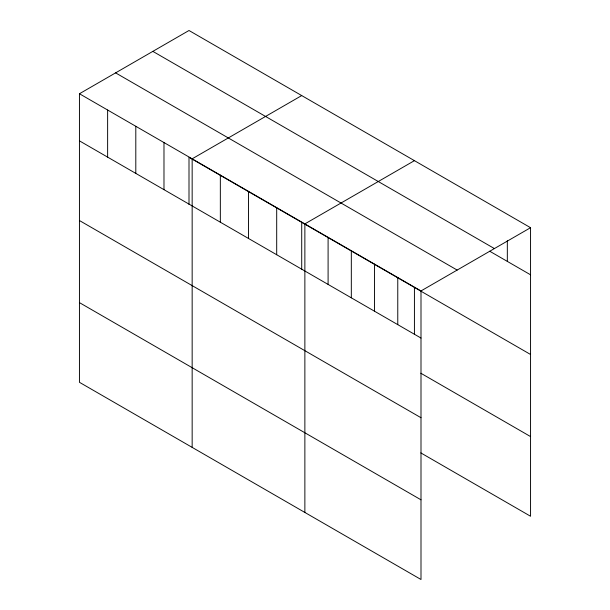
<?xml version="1.0" encoding="UTF-8"?>
<svg xmlns="http://www.w3.org/2000/svg" width="610" height="610" viewBox="0 0 610 610"><rect width="100%" height="100%" fill="white"/><g stroke="black" fill="none" stroke-linecap="round" stroke-linejoin="round"><path stroke-width="0.91" d="M530.555 227.698L420.999 290.94L420.999 579.5L79.445 382.302L79.445 93.749L189.001 30.5L530.555 227.698L530.555 516.251L420.831 452.902M301.714 95.572L192.158 158.821L192.158 447.382M414.426 160.651L304.87 223.893L304.87 512.453M152.843 51.37L494.397 248.567M489.708 251.221L530.555 274.805M115.603 72.88L457.157 270.07M79.445 93.749L420.999 290.94M530.555 354.479L189.001 157.288L189.001 204.464M79.445 140.857L420.999 338.054M420.831 373.228L530.555 436.577M79.445 220.538L420.999 417.728M79.445 302.629L420.999 499.819M507.329 240.668L507.329 261.393M414.426 287.432L414.426 334.615M397.773 277.535L397.773 324.642M374.548 264.122L374.548 311.23M351.322 250.718L351.322 297.825M328.096 237.305L328.096 284.412M301.714 222.36L301.714 269.544M276.696 207.629L276.696 254.736M248.514 191.357L248.514 238.464M220.34 175.093L220.34 222.2M163.983 142.557L163.983 189.664M135.801 126.285L135.801 173.392M107.627 110.013L107.627 157.128"/></g></svg>
